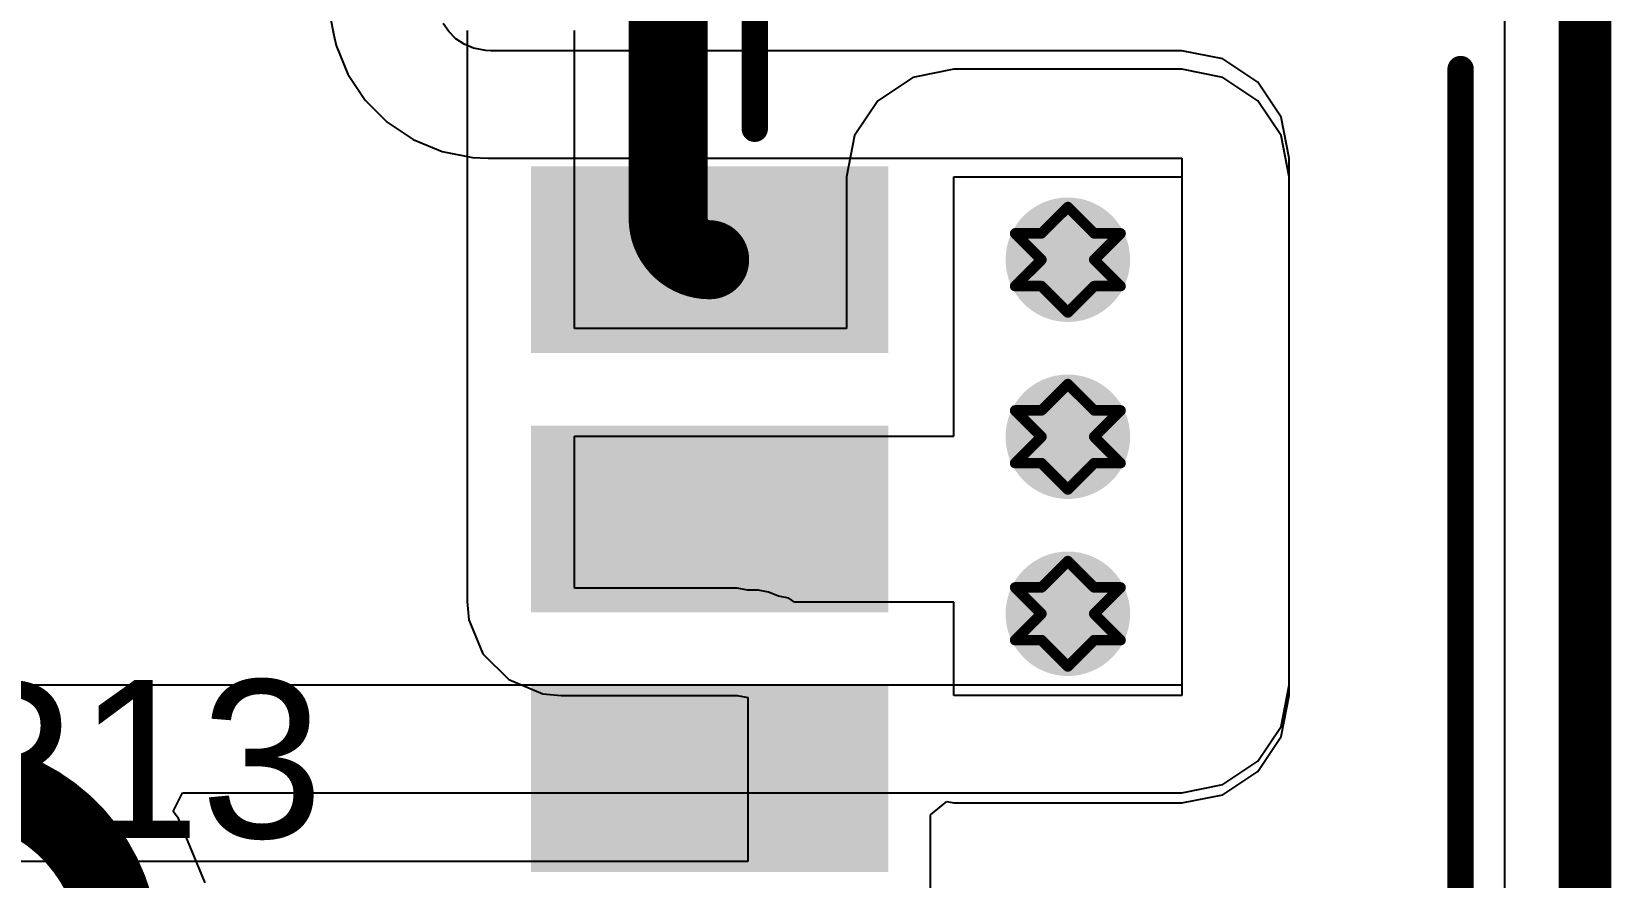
# Model space of a CAD drawing. Header units: inches. Extents: x -25 to 209, y 65 to 158.
# Drawn here: x 68.72 to 76.33, y 98.72 to 102.79 of the extents above; entities that cross this region are included whole.
import ezdxf

# ---------------------------------------------------------------- set-up
doc = ezdxf.new("R2010")
doc.units = ezdxf.units.IN
for name, color, linetype in [('Board Outline', 216, 'Continuous'), ('Bottom Layer', 5, 'Continuous'), ('Drill Drawing', 1, 'Continuous'), ('Top Layer', 1, 'Continuous'), ('Top Overlay', 2, 'Continuous'), ('Top Paste', 8, 'Continuous'), ('Top Solder', 216, 'Continuous'), ('Via Holes', 16, 'Continuous')]:
    doc.layers.add(name, color=color, linetype=linetype)
doc.styles.add('Arial', font='', dxfattribs={"height": 0.2})
doc.styles.get('Arial').set_extended_font_data('Arial')

# ---------------------------------------------------------------- blocks, each defined once
blk = doc.blocks.new('HC_1_25_16PLT_64')
at = {"layer": 'Top Layer'}
for points in [[(6.475, 0.5701), (6.475, 2.1901), (7.275, 2.1901), (7.275, 0.5701)], [(7.725, 0.5701), (7.725, 2.1901), (8.525, 2.1901), (8.525, 0.5701)], [(8.975, 0.5701), (8.975, 2.1901), (9.775, 2.1901), (9.775, 0.5701)]]:
    blk.add_hatch(color=1, dxfattribs=at).paths.add_polyline_path(points)
at = {"layer": 'Top Paste'}
for points in [[(6.475, 0.5701), (6.475, 2.1901), (7.275, 2.1901), (7.275, 0.5701)], [(7.725, 0.5701), (7.725, 2.1901), (8.525, 2.1901), (8.525, 0.5701)], [(8.975, 0.5701), (8.975, 2.1901), (9.775, 2.1901), (9.775, 0.5701)]]:
    blk.add_hatch(color=8, dxfattribs=at).paths.add_polyline_path(points)
at = {"layer": 'Top Solder'}
for points in [[(6.425, 0.5201), (6.425, 2.2401), (7.325, 2.2401), (7.325, 0.5201)], [(7.675, 0.5201), (7.675, 2.2401), (8.5751, 2.2401), (8.5751, 0.5201)], [(8.925, 0.5201), (8.925, 2.2401), (9.825, 2.2401), (9.825, 0.5201)]]:
    blk.add_hatch(color=216, dxfattribs=at).paths.add_polyline_path(points)
at = {"layer": 'Top Overlay'}
for points in [[(10.0061, 1.1627, 0.127, 0.127, 0), (12.406, 1.1627, 0.127, 0.127, 0)], [(-10.294, -2.2372, 0.127, 0.127, 0), (10.294, -2.2372, 0.127, 0.127, 0)]]:
    blk.add_lwpolyline(points, format="xyseb", dxfattribs=at)
for points in [[(9.9744, 1.1627, 0.0635, 0.0635, 1), (10.0379, 1.1627, 0.0635, 0.0635, 1)], [(10.2623, -2.2372, 0.0635, 0.0635, 1), (10.3258, -2.2372, 0.0635, 0.0635, 1)]]:
    blk.add_lwpolyline(points, format="xyseb", close=True, dxfattribs=at)

msp = doc.modelspace()

# ---------------------------------------------------------------- hatches: boundary and pattern name
at = {"layer": 'Bottom Layer'}
h = msp.add_hatch(color=5, dxfattribs=at)
edge = h.paths.add_edge_path()
edge.add_arc((73.7088, 101.695), 0.3, 0, 360)
h = msp.add_hatch(color=5, dxfattribs=at)
edge = h.paths.add_edge_path()
edge.add_arc((73.7088, 100.8419), 0.3, 0, 360)
h = msp.add_hatch(color=5, dxfattribs=at)
edge = h.paths.add_edge_path()
edge.add_arc((73.7088, 99.9888), 0.3, 0, 360)
at = {"layer": 'Top Layer'}
h = msp.add_hatch(color=1, dxfattribs=at)
edge = h.paths.add_edge_path()
edge.add_arc((73.7088, 101.695), 0.3, 0, 360)
h = msp.add_hatch(color=1, dxfattribs=at)
edge = h.paths.add_edge_path()
edge.add_arc((73.7088, 100.8419), 0.3, 0, 360)
h = msp.add_hatch(color=1, dxfattribs=at)
edge = h.paths.add_edge_path()
edge.add_arc((73.7088, 99.9888), 0.3, 0, 360)
at = {"layer": 'Via Holes'}
h = msp.add_hatch(color=7, dxfattribs=at)
edge = h.paths.add_edge_path()
edge.add_arc((73.7088, 101.695), 0.15, 0, 360)
h = msp.add_hatch(color=7, dxfattribs=at)
edge = h.paths.add_edge_path()
edge.add_arc((73.7088, 100.8419), 0.15, 0, 360)
h = msp.add_hatch(color=7, dxfattribs=at)
edge = h.paths.add_edge_path()
edge.add_arc((73.7088, 99.9888), 0.15, 0, 360)

# ---------------------------------------------------------------- linework, layer by layer
at = {"layer": 'Board Outline'}
msp.add_lwpolyline([(76.2, 68.32, 0.254, 0.254, 0), (76.2, 116.32, 0.254, 0.254, 0)], format="xyseb", dxfattribs=at)
at = {"layer": 'Bottom Layer'}
for p, q in [((75.8115, 116.32), (75.8115, 68.32)), ((70.1548, 102.8748), (70.1741, 102.7777)), ((70.7272, 102.7943), (70.7005, 102.8343)), ((70.1741, 102.7777), (70.1741, 102.7777)), ((70.1741, 102.7777), (70.1841, 102.7276)), ((70.7612, 102.7603), (70.7272, 102.7943)), ((70.8012, 102.7336), (70.7612, 102.7603)), ((70.8456, 102.7152), (70.8012, 102.7336)), ((70.1841, 102.7276), (70.2415, 102.5889)), ((70.9053, 102.7033), (70.8456, 102.7152)), ((70.9295, 102.7022), (70.9053, 102.7033)), ((70.9355, 102.7022), (70.9295, 102.7022)), ((70.9356, 102.7021), (70.9355, 102.7022)), ((74.2577, 102.7022), (70.9356, 102.7022)), ((70.9356, 102.7022), (70.9356, 102.7021)), ((74.4559, 102.6627), (74.2577, 102.7022)), ((74.6239, 102.5504), (74.4559, 102.6627)), ((70.2415, 102.5889), (70.3249, 102.4641)), ((74.7362, 102.3824), (74.6239, 102.5504)), ((70.3249, 102.4641), (70.431, 102.358)), ((70.431, 102.358), (70.5559, 102.2746)), ((74.7756, 102.1842), (74.7362, 102.3824)), ((70.5559, 102.2746), (70.6945, 102.2172)), ((70.6945, 102.2172), (70.8417, 102.1879)), ((70.8417, 102.1879), (70.8417, 102.1879)), ((70.8417, 102.1879), (70.8418, 102.1879)), ((70.8418, 102.1879), (70.9168, 102.1842)), ((70.9168, 102.1842), (70.9356, 102.1842)), ((70.9356, 102.1842), (74.2577, 102.1842)), ((74.2577, 102.1842), (74.2577, 99.6442)), ((74.7756, 99.6442), (74.7756, 102.1842)), ((74.2577, 99.6442), (68.3189, 99.6442)), ((74.7362, 99.446), (74.7756, 99.6442)), ((74.6239, 99.278), (74.7362, 99.446)), ((74.4559, 99.1657), (74.6239, 99.278)), ((74.2577, 99.1263), (74.4559, 99.1657)), ((69.3999, 99.0351), (69.4449, 99.1263)), ((69.4449, 99.1263), (74.2577, 99.1263)), ((69.4256, 99.0017), (69.3999, 99.0351)), ((69.5542, 98.6913), (69.4256, 99.0017))]:
    msp.add_line(p, q, dxfattribs=at)
msp.add_lwpolyline([(68.3109, 99.1897, 0.381, 0.381, -0.414214), (69.1425, 98.3582, 0.381, 0.381, 0)], format="xyseb", dxfattribs=at)
at = {"layer": 'Drill Drawing'}
for points in [[(73.5818, 101.822, 0.0508, 0.0508, 0), (73.7088, 101.949, 0.0508, 0.0508, 0)], [(73.7088, 101.949, 0.0508, 0.0508, 0), (73.8358, 101.822, 0.0508, 0.0508, 0)], [(73.4548, 101.822, 0.0508, 0.0508, 0), (73.5818, 101.695, 0.0508, 0.0508, 0)], [(73.4548, 101.822, 0.0508, 0.0508, 0), (73.5818, 101.822, 0.0508, 0.0508, 0)], [(73.8358, 101.822, 0.0508, 0.0508, 0), (73.9628, 101.822, 0.0508, 0.0508, 0)], [(73.8358, 101.695, 0.0508, 0.0508, 0), (73.9628, 101.822, 0.0508, 0.0508, 0)], [(73.4548, 101.568, 0.0508, 0.0508, 0), (73.5818, 101.695, 0.0508, 0.0508, 0)], [(73.8358, 101.695, 0.0508, 0.0508, 0), (73.9628, 101.568, 0.0508, 0.0508, 0)], [(73.4548, 101.568, 0.0508, 0.0508, 0), (73.5818, 101.568, 0.0508, 0.0508, 0)], [(73.5818, 101.568, 0.0508, 0.0508, 0), (73.7088, 101.441, 0.0508, 0.0508, 0)], [(73.7088, 101.441, 0.0508, 0.0508, 0), (73.8358, 101.568, 0.0508, 0.0508, 0)], [(73.8358, 101.568, 0.0508, 0.0508, 0), (73.9628, 101.568, 0.0508, 0.0508, 0)], [(73.5818, 100.9689, 0.0508, 0.0508, 0), (73.7088, 101.0959, 0.0508, 0.0508, 0)], [(73.7088, 101.0959, 0.0508, 0.0508, 0), (73.8358, 100.9689, 0.0508, 0.0508, 0)], [(73.4548, 100.9689, 0.0508, 0.0508, 0), (73.5818, 100.8419, 0.0508, 0.0508, 0)], [(73.4548, 100.9689, 0.0508, 0.0508, 0), (73.5818, 100.9689, 0.0508, 0.0508, 0)], [(73.8358, 100.9689, 0.0508, 0.0508, 0), (73.9628, 100.9689, 0.0508, 0.0508, 0)], [(73.8358, 100.8419, 0.0508, 0.0508, 0), (73.9628, 100.9689, 0.0508, 0.0508, 0)], [(73.4548, 100.7149, 0.0508, 0.0508, 0), (73.5818, 100.8419, 0.0508, 0.0508, 0)], [(73.8358, 100.8419, 0.0508, 0.0508, 0), (73.9628, 100.7149, 0.0508, 0.0508, 0)], [(73.4548, 100.7149, 0.0508, 0.0508, 0), (73.5818, 100.7149, 0.0508, 0.0508, 0)], [(73.5818, 100.7149, 0.0508, 0.0508, 0), (73.7088, 100.5879, 0.0508, 0.0508, 0)], [(73.7088, 100.5879, 0.0508, 0.0508, 0), (73.8358, 100.7149, 0.0508, 0.0508, 0)], [(73.8358, 100.7149, 0.0508, 0.0508, 0), (73.9628, 100.7149, 0.0508, 0.0508, 0)], [(73.5818, 100.1158, 0.0508, 0.0508, 0), (73.7088, 100.2428, 0.0508, 0.0508, 0)], [(73.7088, 100.2428, 0.0508, 0.0508, 0), (73.8358, 100.1158, 0.0508, 0.0508, 0)], [(73.4548, 100.1158, 0.0508, 0.0508, 0), (73.5818, 99.9888, 0.0508, 0.0508, 0)], [(73.4548, 100.1158, 0.0508, 0.0508, 0), (73.5818, 100.1158, 0.0508, 0.0508, 0)], [(73.8358, 100.1158, 0.0508, 0.0508, 0), (73.9628, 100.1158, 0.0508, 0.0508, 0)], [(73.8358, 99.9888, 0.0508, 0.0508, 0), (73.9628, 100.1158, 0.0508, 0.0508, 0)], [(73.4548, 99.8618, 0.0508, 0.0508, 0), (73.5818, 99.9888, 0.0508, 0.0508, 0)], [(73.8358, 99.9888, 0.0508, 0.0508, 0), (73.9628, 99.8618, 0.0508, 0.0508, 0)], [(73.4548, 99.8618, 0.0508, 0.0508, 0), (73.5818, 99.8618, 0.0508, 0.0508, 0)], [(73.5818, 99.8618, 0.0508, 0.0508, 0), (73.7088, 99.7348, 0.0508, 0.0508, 0)], [(73.7088, 99.7348, 0.0508, 0.0508, 0), (73.8358, 99.8618, 0.0508, 0.0508, 0)], [(73.8358, 99.8618, 0.0508, 0.0508, 0), (73.9628, 99.8618, 0.0508, 0.0508, 0)]]:
    msp.add_lwpolyline(points, format="xyseb", dxfattribs=at)
for points in [[(73.6961, 101.949, 0.0254, 0.0254, 1), (73.7215, 101.949, 0.0254, 0.0254, 1)], [(73.6961, 101.949, 0.0254, 0.0254, 1), (73.7215, 101.949, 0.0254, 0.0254, 1)], [(73.4421, 101.822, 0.0254, 0.0254, 1), (73.4675, 101.822, 0.0254, 0.0254, 1)], [(73.4421, 101.822, 0.0254, 0.0254, 1), (73.4675, 101.822, 0.0254, 0.0254, 1)], [(73.5691, 101.822, 0.0254, 0.0254, 1), (73.5945, 101.822, 0.0254, 0.0254, 1)], [(73.5691, 101.822, 0.0254, 0.0254, 1), (73.5945, 101.822, 0.0254, 0.0254, 1)], [(73.8231, 101.822, 0.0254, 0.0254, 1), (73.8485, 101.822, 0.0254, 0.0254, 1)], [(73.8231, 101.822, 0.0254, 0.0254, 1), (73.8485, 101.822, 0.0254, 0.0254, 1)], [(73.9501, 101.822, 0.0254, 0.0254, 1), (73.9755, 101.822, 0.0254, 0.0254, 1)], [(73.9501, 101.822, 0.0254, 0.0254, 1), (73.9755, 101.822, 0.0254, 0.0254, 1)], [(73.5691, 101.695, 0.0254, 0.0254, 1), (73.5945, 101.695, 0.0254, 0.0254, 1)], [(73.5691, 101.695, 0.0254, 0.0254, 1), (73.5945, 101.695, 0.0254, 0.0254, 1)], [(73.8231, 101.695, 0.0254, 0.0254, 1), (73.8485, 101.695, 0.0254, 0.0254, 1)], [(73.8231, 101.695, 0.0254, 0.0254, 1), (73.8485, 101.695, 0.0254, 0.0254, 1)], [(73.4421, 101.568, 0.0254, 0.0254, 1), (73.4675, 101.568, 0.0254, 0.0254, 1)], [(73.4421, 101.568, 0.0254, 0.0254, 1), (73.4675, 101.568, 0.0254, 0.0254, 1)], [(73.5691, 101.568, 0.0254, 0.0254, 1), (73.5945, 101.568, 0.0254, 0.0254, 1)], [(73.5691, 101.568, 0.0254, 0.0254, 1), (73.5945, 101.568, 0.0254, 0.0254, 1)], [(73.8231, 101.568, 0.0254, 0.0254, 1), (73.8485, 101.568, 0.0254, 0.0254, 1)], [(73.8231, 101.568, 0.0254, 0.0254, 1), (73.8485, 101.568, 0.0254, 0.0254, 1)], [(73.9501, 101.568, 0.0254, 0.0254, 1), (73.9755, 101.568, 0.0254, 0.0254, 1)], [(73.9501, 101.568, 0.0254, 0.0254, 1), (73.9755, 101.568, 0.0254, 0.0254, 1)], [(73.6961, 101.441, 0.0254, 0.0254, 1), (73.7215, 101.441, 0.0254, 0.0254, 1)], [(73.6961, 101.441, 0.0254, 0.0254, 1), (73.7215, 101.441, 0.0254, 0.0254, 1)], [(73.6961, 101.0959, 0.0254, 0.0254, 1), (73.7215, 101.0959, 0.0254, 0.0254, 1)], [(73.6961, 101.0959, 0.0254, 0.0254, 1), (73.7215, 101.0959, 0.0254, 0.0254, 1)], [(73.4421, 100.9689, 0.0254, 0.0254, 1), (73.4675, 100.9689, 0.0254, 0.0254, 1)], [(73.4421, 100.9689, 0.0254, 0.0254, 1), (73.4675, 100.9689, 0.0254, 0.0254, 1)], [(73.5691, 100.9689, 0.0254, 0.0254, 1), (73.5945, 100.9689, 0.0254, 0.0254, 1)], [(73.5691, 100.9689, 0.0254, 0.0254, 1), (73.5945, 100.9689, 0.0254, 0.0254, 1)], [(73.8231, 100.9689, 0.0254, 0.0254, 1), (73.8485, 100.9689, 0.0254, 0.0254, 1)], [(73.8231, 100.9689, 0.0254, 0.0254, 1), (73.8485, 100.9689, 0.0254, 0.0254, 1)], [(73.9501, 100.9689, 0.0254, 0.0254, 1), (73.9755, 100.9689, 0.0254, 0.0254, 1)], [(73.9501, 100.9689, 0.0254, 0.0254, 1), (73.9755, 100.9689, 0.0254, 0.0254, 1)], [(73.5691, 100.8419, 0.0254, 0.0254, 1), (73.5945, 100.8419, 0.0254, 0.0254, 1)], [(73.5691, 100.8419, 0.0254, 0.0254, 1), (73.5945, 100.8419, 0.0254, 0.0254, 1)], [(73.8231, 100.8419, 0.0254, 0.0254, 1), (73.8485, 100.8419, 0.0254, 0.0254, 1)], [(73.8231, 100.8419, 0.0254, 0.0254, 1), (73.8485, 100.8419, 0.0254, 0.0254, 1)], [(73.4421, 100.7149, 0.0254, 0.0254, 1), (73.4675, 100.7149, 0.0254, 0.0254, 1)], [(73.4421, 100.7149, 0.0254, 0.0254, 1), (73.4675, 100.7149, 0.0254, 0.0254, 1)], [(73.5691, 100.7149, 0.0254, 0.0254, 1), (73.5945, 100.7149, 0.0254, 0.0254, 1)], [(73.5691, 100.7149, 0.0254, 0.0254, 1), (73.5945, 100.7149, 0.0254, 0.0254, 1)], [(73.8231, 100.7149, 0.0254, 0.0254, 1), (73.8485, 100.7149, 0.0254, 0.0254, 1)], [(73.8231, 100.7149, 0.0254, 0.0254, 1), (73.8485, 100.7149, 0.0254, 0.0254, 1)], [(73.9501, 100.7149, 0.0254, 0.0254, 1), (73.9755, 100.7149, 0.0254, 0.0254, 1)], [(73.9501, 100.7149, 0.0254, 0.0254, 1), (73.9755, 100.7149, 0.0254, 0.0254, 1)], [(73.6961, 100.5879, 0.0254, 0.0254, 1), (73.7215, 100.5879, 0.0254, 0.0254, 1)], [(73.6961, 100.5879, 0.0254, 0.0254, 1), (73.7215, 100.5879, 0.0254, 0.0254, 1)], [(73.6961, 100.2428, 0.0254, 0.0254, 1), (73.7215, 100.2428, 0.0254, 0.0254, 1)], [(73.6961, 100.2428, 0.0254, 0.0254, 1), (73.7215, 100.2428, 0.0254, 0.0254, 1)], [(73.4421, 100.1158, 0.0254, 0.0254, 1), (73.4675, 100.1158, 0.0254, 0.0254, 1)], [(73.4421, 100.1158, 0.0254, 0.0254, 1), (73.4675, 100.1158, 0.0254, 0.0254, 1)], [(73.5691, 100.1158, 0.0254, 0.0254, 1), (73.5945, 100.1158, 0.0254, 0.0254, 1)], [(73.5691, 100.1158, 0.0254, 0.0254, 1), (73.5945, 100.1158, 0.0254, 0.0254, 1)], [(73.8231, 100.1158, 0.0254, 0.0254, 1), (73.8485, 100.1158, 0.0254, 0.0254, 1)], [(73.8231, 100.1158, 0.0254, 0.0254, 1), (73.8485, 100.1158, 0.0254, 0.0254, 1)], [(73.9501, 100.1158, 0.0254, 0.0254, 1), (73.9755, 100.1158, 0.0254, 0.0254, 1)], [(73.9501, 100.1158, 0.0254, 0.0254, 1), (73.9755, 100.1158, 0.0254, 0.0254, 1)], [(73.5691, 99.9888, 0.0254, 0.0254, 1), (73.5945, 99.9888, 0.0254, 0.0254, 1)], [(73.5691, 99.9888, 0.0254, 0.0254, 1), (73.5945, 99.9888, 0.0254, 0.0254, 1)], [(73.8231, 99.9888, 0.0254, 0.0254, 1), (73.8485, 99.9888, 0.0254, 0.0254, 1)], [(73.8231, 99.9888, 0.0254, 0.0254, 1), (73.8485, 99.9888, 0.0254, 0.0254, 1)], [(73.4421, 99.8618, 0.0254, 0.0254, 1), (73.4675, 99.8618, 0.0254, 0.0254, 1)], [(73.4421, 99.8618, 0.0254, 0.0254, 1), (73.4675, 99.8618, 0.0254, 0.0254, 1)], [(73.5691, 99.8618, 0.0254, 0.0254, 1), (73.5945, 99.8618, 0.0254, 0.0254, 1)], [(73.5691, 99.8618, 0.0254, 0.0254, 1), (73.5945, 99.8618, 0.0254, 0.0254, 1)], [(73.8231, 99.8618, 0.0254, 0.0254, 1), (73.8485, 99.8618, 0.0254, 0.0254, 1)], [(73.8231, 99.8618, 0.0254, 0.0254, 1), (73.8485, 99.8618, 0.0254, 0.0254, 1)], [(73.9501, 99.8618, 0.0254, 0.0254, 1), (73.9755, 99.8618, 0.0254, 0.0254, 1)], [(73.9501, 99.8618, 0.0254, 0.0254, 1), (73.9755, 99.8618, 0.0254, 0.0254, 1)], [(73.6961, 99.7348, 0.0254, 0.0254, 1), (73.7215, 99.7348, 0.0254, 0.0254, 1)], [(73.6961, 99.7348, 0.0254, 0.0254, 1), (73.7215, 99.7348, 0.0254, 0.0254, 1)]]:
    msp.add_lwpolyline(points, format="xyseb", close=True, dxfattribs=at)
at = {"layer": 'Top Layer'}
for p, q in [((75.8115, 116.32), (75.8115, 68.32)), ((70.8151, 102.8003), (70.8151, 102.7257)), ((71.333, 102.7256), (71.3331, 102.8003)), ((70.8151, 102.7257), (70.8151, 101.4048)), ((71.333, 101.363), (71.333, 102.7256)), ((73.16, 102.613), (72.9618, 102.5736)), ((74.2577, 102.613), (73.16, 102.613)), ((74.4559, 102.5736), (74.2577, 102.613)), ((72.9618, 102.5736), (72.7938, 102.4613)), ((74.6239, 102.4613), (74.4559, 102.5736)), ((72.7938, 102.4613), (72.6815, 102.2932)), ((74.7362, 102.2932), (74.6239, 102.4613)), ((72.6815, 102.2932), (72.642, 102.095)), ((74.7756, 102.095), (74.7362, 102.2932)), ((72.642, 102.095), (72.642, 101.363)), ((73.16, 100.845), (73.16, 102.095)), ((73.16, 102.095), (74.2577, 102.095)), ((74.2577, 102.095), (74.2577, 99.595)), ((74.7756, 99.595), (74.7756, 102.095)), ((70.8151, 101.4048), (70.8151, 100.845)), ((72.642, 101.363), (71.333, 101.363)), ((70.8151, 100.845), (70.8151, 100.0485)), ((71.333, 100.113), (71.333, 100.845)), ((71.333, 100.845), (73.16, 100.845)), ((72.1157, 100.113), (71.333, 100.113)), ((72.1657, 100.103), (72.1157, 100.113)), ((72.2167, 100.103), (72.1657, 100.103)), ((72.2677, 100.0929), (72.2167, 100.103)), ((72.3149, 100.0734), (72.2677, 100.0929)), ((72.3649, 100.0634), (72.3149, 100.0734)), ((70.8151, 100.0485), (70.8238, 99.96)), ((72.3924, 100.045), (72.3649, 100.0634)), ((73.16, 100.045), (72.3924, 100.045)), ((73.16, 99.595), (73.16, 100.045)), ((70.8238, 99.96), (70.8915, 99.7965)), ((70.8915, 99.7965), (71.0166, 99.6714)), ((71.0166, 99.6714), (71.1801, 99.6037)), ((71.1801, 99.6037), (71.2685, 99.595)), ((71.2685, 99.595), (72.1157, 99.595)), ((72.1157, 99.595), (72.1667, 99.5849)), ((72.1667, 99.5849), (72.1667, 98.795)), ((74.2577, 99.595), (73.16, 99.595)), ((74.7362, 99.3968), (74.7756, 99.595)), ((74.6239, 99.2288), (74.7362, 99.3968)), ((74.4559, 99.1165), (74.6239, 99.2288)), ((73.0474, 99.0194), (73.1259, 99.0839)), ((73.1259, 99.0839), (73.16, 99.0771)), ((73.16, 99.0771), (74.2577, 99.0771)), ((74.2577, 99.0771), (74.4559, 99.1165)), ((73.0474, 98.599), (73.0474, 99.0194)), ((72.1667, 98.795), (68.4568, 98.795))]:
    msp.add_line(p, q, dxfattribs=at)
for points in [[(71.7836, 101.8948, 0.381, 0.381, 0), (71.7836, 103.5341, 0.381, 0.381, 0)], [(71.9834, 101.695, 0.381, 0.381, -0.414214), (71.7836, 101.8948, 0.381, 0.381, 0)]]:
    msp.add_lwpolyline(points, format="xyseb", dxfattribs=at)
for points in [[(71.6884, 101.8948, 0.1905, 0.1905, 1), (71.8789, 101.8948, 0.1905, 0.1905, 1)], [(71.6884, 101.8948, 0.1905, 0.1905, 1), (71.8789, 101.8948, 0.1905, 0.1905, 1)], [(71.8881, 101.695, 0.1905, 0.1905, 1), (72.0786, 101.695, 0.1905, 0.1905, 1)]]:
    msp.add_lwpolyline(points, format="xyseb", close=True, dxfattribs=at)

# ---------------------------------------------------------------- block references
at = {"rotation": 90}
msp.add_blockref('HC_1_25_16PLT_64', (73.3635, 92.32), dxfattribs=at)

# ---------------------------------------------------------------- texts
at = {"layer": 'Top Overlay', "style": 'Arial'}
msp.add_text('R13', height=0.762, dxfattribs=at).set_placement((68.1703, 98.9082))

doc.saveas('drawing.dxf')
